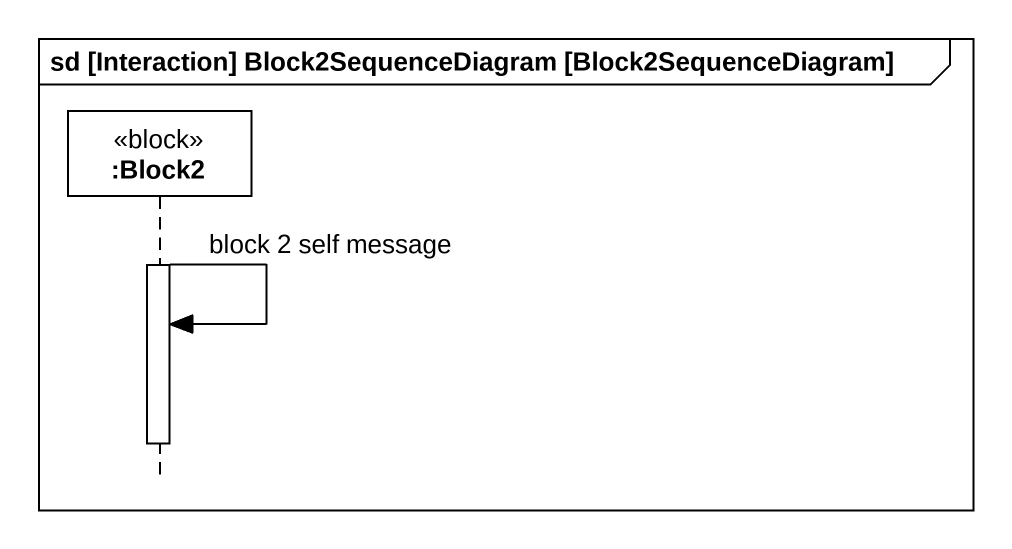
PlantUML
@startuml
mainframe sd [Interaction] Block2SequenceDiagram [Block2SequenceDiagram]
hide footbox
participant ":Block2" as Block2 <<block>>

activate Block2
Block2 -> Block2 : block 2 self message
deactivate Block2
@enduml
